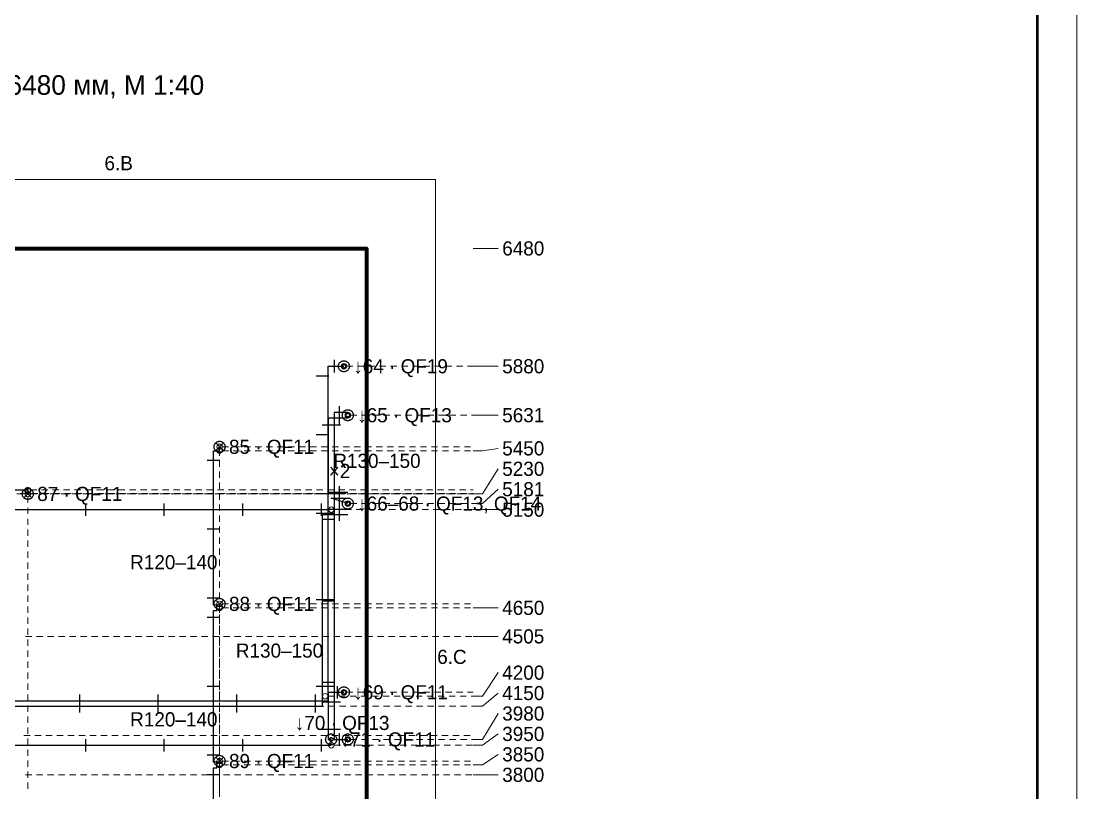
# Paper-space layout '07 Розгортки' of a CAD drawing. Header units: millimetres. Extents: x 0 to 841, y 0 to 594.
# Drawn here: x 706.6 to 841, y 261.3 to 359.6 of the extents above; entities that cross this region are included whole.
import ezdxf
from ezdxf.enums import TextEntityAlignment as Align

# ---------------------------------------------------------------- set-up
doc = ezdxf.new("R2010")
doc.units = ezdxf.units.MM
doc.linetypes.add('E_CABLE_DASH', pattern=[360, 240, -120])
for name, color, linetype in [('A-SHEET', 7, 'Continuous'), ('E-ELEV', 7, 'Continuous'), ('M-FIX', 7, 'Continuous'), ('W-CABLE-DEVICE', 1, 'E_CABLE_DASH'), ('W-CABLE-LIGHT', 1, 'E_CABLE_DASH'), ('W-CABLE-SOCKET', 1, 'E_CABLE_DASH')]:
    doc.layers.add(name, color=color, linetype=linetype)
doc.styles.add('PLEX_LIGHT', font='IBMPlexSans-Light.ttf')

psp = doc.layouts.new('07 Розгортки')

# ---------------------------------------------------------------- linework, layer by layer
at = {"layer": 'A-SHEET', "lineweight": 18}
psp.add_line((841, 0), (841, 594), dxfattribs=at)
at = {"layer": 'A-SHEET', "lineweight": 50}
psp.add_line((836, 5), (836, 589), dxfattribs=at)
at = {"layer": 'E-ELEV', "lineweight": 13, "true_color": 0x29251f}
for p, q in [((764.17, 330.64), (765.37, 330.64)), ((765.37, 330.64), (767.37, 330.64)), ((764.17, 315.64), (765.37, 315.64)), ((765.37, 315.64), (767.37, 315.64)), ((764.17, 309.41), (765.37, 309.41)), ((765.37, 309.41), (767.37, 309.41)), ((765.37, 304.89), (767.37, 305.19)), ((764.17, 304.89), (765.37, 304.89)), ((765.37, 299.39), (767.37, 302.59)), ((765.37, 298.16), (767.37, 299.99)), ((764.17, 299.39), (765.37, 299.39)), ((764.17, 298.16), (765.37, 298.16)), ((764.17, 297.39), (765.37, 297.39)), ((765.37, 297.39), (767.37, 297.39)), ((764.17, 284.89), (765.37, 284.89)), ((765.37, 284.89), (767.37, 284.89)), ((764.17, 281.26), (765.37, 281.26)), ((765.37, 281.26), (767.37, 281.26)), ((765.37, 273.64), (767.37, 276.64)), ((764.17, 273.64), (765.37, 273.64)), ((765.37, 272.39), (767.37, 274.04)), ((764.17, 272.39), (765.37, 272.39)), ((765.37, 268.14), (767.37, 271.44)), ((765.37, 267.39), (767.37, 268.84)), ((764.17, 268.14), (765.37, 268.14)), ((764.17, 267.39), (765.37, 267.39)), ((765.37, 264.89), (767.37, 266.24)), ((764.17, 264.89), (765.37, 264.89)), ((764.17, 263.64), (765.37, 263.64)), ((765.37, 263.64), (767.37, 263.64))]:
    psp.add_line(p, q, dxfattribs=at)
at = {"layer": 'E-ELEV', "lineweight": 13, "true_color": 0xd9d3c8}
for p, q in [((748.07, 315.64), (748.87, 315.64)), ((749.47, 315.64), (750.27, 315.64)), ((750.87, 315.64), (751.67, 315.64)), ((752.27, 315.64), (753.07, 315.64)), ((753.67, 315.64), (754.47, 315.64)), ((755.07, 315.64), (755.87, 315.64)), ((756.47, 315.64), (757.27, 315.64)), ((757.87, 315.64), (758.67, 315.64)), ((759.27, 315.64), (760.07, 315.64)), ((760.67, 315.64), (761.47, 315.64)), ((762.07, 315.64), (762.87, 315.64)), ((763.47, 315.64), (764.17, 315.64)), ((748.57, 309.41), (749.37, 309.41)), ((749.97, 309.41), (750.77, 309.41)), ((751.37, 309.41), (752.17, 309.41)), ((752.77, 309.41), (753.57, 309.41)), ((754.17, 309.41), (754.97, 309.41)), ((755.57, 309.41), (756.37, 309.41)), ((756.97, 309.41), (757.77, 309.41)), ((758.37, 309.41), (759.17, 309.41)), ((759.77, 309.41), (760.57, 309.41)), ((761.17, 309.41), (761.97, 309.41)), ((762.57, 309.41), (763.37, 309.41)), ((763.97, 309.41), (764.17, 309.41)), ((731.9, 305.04), (731.9, 304.24)), ((732.25, 305.39), (733.05, 305.39)), ((733.65, 305.39), (734.45, 305.39)), ((735.05, 305.39), (735.85, 305.39)), ((736.45, 305.39), (737.25, 305.39)), ((737.85, 305.39), (738.65, 305.39)), ((739.25, 305.39), (740.05, 305.39)), ((740.65, 305.39), (741.45, 305.39)), ((742.05, 305.39), (742.85, 305.39)), ((743.45, 305.39), (744.25, 305.39)), ((744.85, 305.39), (745.65, 305.39)), ((746.25, 305.39), (747.05, 305.39)), ((747.65, 305.39), (748.45, 305.39)), ((749.05, 305.39), (749.85, 305.39)), ((750.45, 305.39), (751.25, 305.39)), ((751.85, 305.39), (752.65, 305.39)), ((753.25, 305.39), (754.05, 305.39)), ((754.65, 305.39), (755.45, 305.39)), ((756.05, 305.39), (756.85, 305.39)), ((757.45, 305.39), (758.25, 305.39)), ((758.85, 305.39), (759.65, 305.39)), ((760.25, 305.39), (761.05, 305.39)), ((761.65, 305.39), (762.45, 305.39)), ((763.05, 305.39), (763.85, 305.39)), ((732.25, 304.89), (733.05, 304.89)), ((733.65, 304.89), (734.45, 304.89)), ((735.05, 304.89), (735.85, 304.89)), ((736.45, 304.89), (737.25, 304.89)), ((737.85, 304.89), (738.65, 304.89)), ((739.25, 304.89), (740.05, 304.89)), ((740.65, 304.89), (741.45, 304.89)), ((742.05, 304.89), (742.85, 304.89)), ((743.45, 304.89), (744.25, 304.89)), ((744.85, 304.89), (745.65, 304.89)), ((746.25, 304.89), (747.05, 304.89)), ((747.65, 304.89), (748.45, 304.89)), ((749.05, 304.89), (749.85, 304.89)), ((750.45, 304.89), (751.25, 304.89)), ((751.85, 304.89), (752.65, 304.89)), ((753.25, 304.89), (754.05, 304.89)), ((754.65, 304.89), (755.45, 304.89)), ((756.05, 304.89), (756.85, 304.89)), ((757.45, 304.89), (758.25, 304.89)), ((758.85, 304.89), (759.65, 304.89)), ((760.25, 304.89), (761.05, 304.89)), ((761.65, 304.89), (762.45, 304.89)), ((763.05, 304.89), (763.85, 304.89)), ((731.9, 303.64), (731.9, 302.84)), ((731.9, 302.24), (731.9, 301.44)), ((707.85, 299.89), (708.65, 299.89)), ((709.25, 299.89), (710.05, 299.89)), ((710.65, 299.89), (711.45, 299.89)), ((712.05, 299.89), (712.85, 299.89)), ((713.45, 299.89), (714.25, 299.89)), ((714.85, 299.89), (715.65, 299.89)), ((716.25, 299.89), (717.05, 299.89)), ((717.65, 299.89), (718.45, 299.89)), ((719.05, 299.89), (719.85, 299.89)), ((720.45, 299.89), (721.25, 299.89)), ((721.85, 299.89), (722.65, 299.89)), ((723.25, 299.89), (724.05, 299.89)), ((724.65, 299.89), (725.45, 299.89)), ((726.05, 299.89), (726.85, 299.89)), ((727.45, 299.89), (728.25, 299.89)), ((728.85, 299.89), (729.65, 299.89)), ((730.25, 299.89), (731.05, 299.89)), ((731.65, 299.89), (732.45, 299.89)), ((731.9, 300.84), (731.9, 300.04)), ((733.05, 299.89), (733.85, 299.89)), ((734.45, 299.89), (735.25, 299.89)), ((735.85, 299.89), (736.65, 299.89)), ((737.25, 299.89), (738.05, 299.89)), ((738.65, 299.89), (739.45, 299.89)), ((740.05, 299.89), (740.85, 299.89)), ((741.45, 299.89), (742.25, 299.89)), ((742.85, 299.89), (743.65, 299.89)), ((744.25, 299.89), (745.05, 299.89)), ((745.65, 299.89), (746.45, 299.89)), ((747.05, 299.89), (747.85, 299.89)), ((748.45, 299.89), (749.25, 299.89)), ((749.85, 299.89), (750.65, 299.89)), ((751.25, 299.89), (752.05, 299.89)), ((752.65, 299.89), (753.45, 299.89)), ((754.05, 299.89), (754.85, 299.89)), ((755.45, 299.89), (756.25, 299.89)), ((756.85, 299.89), (757.65, 299.89)), ((758.25, 299.89), (759.05, 299.89)), ((759.65, 299.89), (760.45, 299.89)), ((761.05, 299.89), (761.85, 299.89)), ((762.45, 299.89), (763.25, 299.89)), ((763.85, 299.89), (764.17, 299.89)), ((706.1, 299.39), (706.9, 299.39)), ((706.57, 299.44), (707.37, 299.44)), ((707.5, 299.39), (708.3, 299.39)), ((707.5, 299.04), (707.5, 298.24)), ((707.5, 299.04), (707.5, 298.24)), ((707.85, 299.39), (708.65, 299.39)), ((707.97, 299.44), (708.77, 299.44)), ((708.9, 299.39), (709.7, 299.39)), ((709.25, 299.39), (710.05, 299.39)), ((709.37, 299.44), (710.17, 299.44)), ((710.3, 299.39), (711.1, 299.39)), ((710.65, 299.39), (711.45, 299.39)), ((710.77, 299.44), (711.57, 299.44)), ((711.7, 299.39), (712.5, 299.39)), ((712.05, 299.39), (712.85, 299.39)), ((712.17, 299.44), (712.97, 299.44)), ((713.1, 299.39), (713.9, 299.39)), ((713.45, 299.39), (714.25, 299.39)), ((713.57, 299.44), (714.37, 299.44)), ((714.5, 299.39), (715.3, 299.39)), ((714.85, 299.39), (715.65, 299.39)), ((714.97, 299.44), (715.77, 299.44)), ((715.9, 299.39), (716.7, 299.39)), ((716.25, 299.39), (717.05, 299.39)), ((716.37, 299.44), (717.17, 299.44)), ((717.3, 299.39), (718.1, 299.39)), ((717.65, 299.39), (718.45, 299.39)), ((717.77, 299.44), (718.57, 299.44)), ((718.7, 299.39), (719.5, 299.39)), ((719.05, 299.39), (719.85, 299.39)), ((719.17, 299.44), (719.97, 299.44)), ((720.1, 299.39), (720.9, 299.39)), ((720.45, 299.39), (721.25, 299.39)), ((720.57, 299.44), (721.37, 299.44)), ((721.5, 299.39), (722.3, 299.39)), ((721.85, 299.39), (722.65, 299.39)), ((721.97, 299.44), (722.77, 299.44)), ((722.9, 299.39), (723.7, 299.39)), ((723.25, 299.39), (724.05, 299.39)), ((723.37, 299.44), (724.17, 299.44)), ((724.3, 299.39), (725.1, 299.39)), ((724.65, 299.39), (725.45, 299.39)), ((724.77, 299.44), (725.57, 299.44)), ((725.7, 299.39), (726.5, 299.39)), ((726.05, 299.39), (726.85, 299.39)), ((726.17, 299.44), (726.97, 299.44)), ((727.1, 299.39), (727.9, 299.39)), ((727.45, 299.39), (728.25, 299.39)), ((727.57, 299.44), (728.37, 299.44)), ((728.5, 299.39), (729.3, 299.39)), ((728.85, 299.39), (729.65, 299.39)), ((728.97, 299.44), (729.77, 299.44)), ((729.9, 299.39), (730.7, 299.39)), ((730.25, 299.39), (731.05, 299.39)), ((730.37, 299.44), (731.17, 299.44)), ((731.3, 299.39), (732.1, 299.39)), ((731.65, 299.39), (732.45, 299.39)), ((731.77, 299.44), (732.57, 299.44)), ((731.9, 299.44), (731.9, 298.64)), ((732.7, 299.39), (733.5, 299.39)), ((733.05, 299.39), (733.85, 299.39)), ((733.17, 299.44), (733.97, 299.44)), ((734.1, 299.39), (734.9, 299.39)), ((734.45, 299.39), (735.25, 299.39)), ((734.57, 299.44), (735.37, 299.44)), ((735.5, 299.39), (736.3, 299.39)), ((735.85, 299.39), (736.65, 299.39)), ((735.97, 299.44), (736.77, 299.44)), ((736.9, 299.39), (737.7, 299.39)), ((737.25, 299.39), (738.05, 299.39)), ((737.37, 299.44), (738.17, 299.44)), ((738.3, 299.39), (739.1, 299.39)), ((738.65, 299.39), (739.45, 299.39)), ((738.77, 299.44), (739.57, 299.44)), ((739.7, 299.39), (740.5, 299.39)), ((740.05, 299.39), (740.85, 299.39)), ((740.17, 299.44), (740.97, 299.44)), ((741.1, 299.39), (741.9, 299.39)), ((741.45, 299.39), (742.25, 299.39)), ((741.57, 299.44), (742.37, 299.44)), ((742.5, 299.39), (743.3, 299.39)), ((742.85, 299.39), (743.65, 299.39)), ((742.97, 299.44), (743.77, 299.44)), ((743.9, 299.39), (744.7, 299.39)), ((744.25, 299.39), (745.05, 299.39)), ((744.37, 299.44), (745.17, 299.44)), ((745.3, 299.39), (746.1, 299.39)), ((745.65, 299.39), (746.45, 299.39)), ((745.77, 299.44), (746.57, 299.44)), ((746.7, 299.39), (747.5, 299.39)), ((747.05, 299.39), (747.85, 299.39)), ((747.17, 299.44), (747.97, 299.44)), ((748.1, 299.39), (748.9, 299.39)), ((748.45, 299.39), (749.25, 299.39)), ((748.57, 299.44), (749.37, 299.44)), ((749.5, 299.39), (750.3, 299.39)), ((749.85, 299.39), (750.65, 299.39)), ((749.97, 299.44), (750.77, 299.44)), ((750.9, 299.39), (751.7, 299.39)), ((751.25, 299.39), (752.05, 299.39)), ((751.37, 299.44), (752.17, 299.44)), ((752.3, 299.39), (753.1, 299.39)), ((752.65, 299.39), (753.45, 299.39)), ((752.77, 299.44), (753.57, 299.44)), ((753.7, 299.39), (754.5, 299.39)), ((754.05, 299.39), (754.85, 299.39)), ((754.17, 299.44), (754.97, 299.44)), ((755.1, 299.39), (755.9, 299.39)), ((755.45, 299.39), (756.25, 299.39)), ((755.57, 299.44), (756.37, 299.44)), ((756.5, 299.39), (757.3, 299.39)), ((756.85, 299.39), (757.65, 299.39)), ((756.97, 299.44), (757.77, 299.44)), ((757.9, 299.39), (758.7, 299.39)), ((758.25, 299.39), (759.05, 299.39)), ((758.37, 299.44), (759.17, 299.44)), ((759.3, 299.39), (760.1, 299.39)), ((759.65, 299.39), (760.45, 299.39)), ((759.77, 299.44), (760.57, 299.44)), ((760.7, 299.39), (761.5, 299.39)), ((761.05, 299.39), (761.85, 299.39)), ((761.17, 299.44), (761.97, 299.44)), ((762.1, 299.39), (762.9, 299.39)), ((762.45, 299.39), (763.25, 299.39)), ((762.57, 299.44), (763.37, 299.44)), ((763.5, 299.39), (764.17, 299.39)), ((763.85, 299.39), (764.17, 299.39)), ((763.97, 299.44), (764.17, 299.44)), ((707.5, 297.64), (707.5, 296.84)), ((707.5, 297.64), (707.5, 296.84)), ((731.9, 298.04), (731.9, 297.24)), ((746.47, 297.39), (747.27, 297.39)), ((747.87, 297.39), (748.67, 297.39)), ((748.57, 298.16), (749.37, 298.16)), ((749.27, 297.39), (750.07, 297.39)), ((749.97, 298.16), (750.77, 298.16)), ((750.67, 297.39), (751.47, 297.39)), ((751.37, 298.16), (752.17, 298.16)), ((752.07, 297.39), (752.87, 297.39)), ((752.77, 298.16), (753.57, 298.16)), ((753.47, 297.39), (754.27, 297.39)), ((754.17, 298.16), (754.97, 298.16)), ((754.87, 297.39), (755.67, 297.39)), ((755.57, 298.16), (756.37, 298.16)), ((756.27, 297.39), (757.07, 297.39)), ((756.97, 298.16), (757.77, 298.16)), ((757.67, 297.39), (758.47, 297.39)), ((758.37, 298.16), (759.17, 298.16)), ((759.07, 297.39), (759.87, 297.39)), ((759.77, 298.16), (760.57, 298.16)), ((760.47, 297.39), (761.27, 297.39)), ((761.17, 298.16), (761.97, 298.16)), ((761.87, 297.39), (762.67, 297.39)), ((762.57, 298.16), (763.37, 298.16)), ((763.27, 297.39), (764.07, 297.39)), ((763.97, 298.16), (764.17, 298.16)), ((707.5, 296.24), (707.5, 295.44)), ((707.5, 296.24), (707.5, 295.44)), ((731.9, 296.64), (731.9, 295.84)), ((707.5, 294.84), (707.5, 294.04)), ((707.5, 294.84), (707.5, 294.04)), ((731.9, 295.24), (731.9, 294.44)), ((707.5, 293.44), (707.5, 292.64)), ((707.5, 293.44), (707.5, 292.64)), ((731.9, 293.84), (731.9, 293.04)), ((707.5, 292.04), (707.5, 291.24)), ((707.5, 292.04), (707.5, 291.24)), ((731.9, 292.44), (731.9, 291.64)), ((707.5, 290.64), (707.5, 289.84)), ((707.5, 290.64), (707.5, 289.84)), ((731.9, 291.04), (731.9, 290.24)), ((707.5, 289.24), (707.5, 288.44)), ((707.5, 289.24), (707.5, 288.44)), ((731.9, 289.64), (731.9, 288.84)), ((707.5, 287.84), (707.5, 287.04)), ((707.5, 287.84), (707.5, 287.04)), ((731.9, 288.24), (731.9, 287.44)), ((707.5, 286.44), (707.5, 285.64)), ((707.5, 286.44), (707.5, 285.64)), ((731.9, 286.84), (731.9, 286.04)), ((707.5, 285.04), (707.5, 284.24)), ((707.5, 285.04), (707.5, 284.24)), ((731.9, 285.44), (731.9, 284.64)), ((731.9, 285.04), (731.9, 284.24)), ((732.25, 285.39), (733.05, 285.39)), ((732.25, 284.89), (733.05, 284.89)), ((733.65, 285.39), (734.45, 285.39)), ((733.65, 284.89), (734.45, 284.89)), ((735.05, 285.39), (735.85, 285.39)), ((735.05, 284.89), (735.85, 284.89)), ((736.45, 285.39), (737.25, 285.39)), ((736.45, 284.89), (737.25, 284.89)), ((737.85, 285.39), (738.65, 285.39)), ((737.85, 284.89), (738.65, 284.89)), ((739.25, 285.39), (740.05, 285.39)), ((739.25, 284.89), (740.05, 284.89)), ((740.65, 285.39), (741.45, 285.39)), ((740.65, 284.89), (741.45, 284.89)), ((742.05, 285.39), (742.85, 285.39)), ((742.05, 284.89), (742.85, 284.89)), ((743.45, 285.39), (744.25, 285.39)), ((743.45, 284.89), (744.25, 284.89)), ((744.85, 285.39), (745.65, 285.39)), ((744.85, 284.89), (745.65, 284.89)), ((746.25, 285.39), (747.05, 285.39)), ((746.25, 284.89), (747.05, 284.89)), ((747.65, 285.39), (748.45, 285.39)), ((747.65, 284.89), (748.45, 284.89)), ((749.05, 285.39), (749.85, 285.39)), ((749.05, 284.89), (749.85, 284.89)), ((750.45, 285.39), (751.25, 285.39)), ((750.45, 284.89), (751.25, 284.89)), ((751.85, 285.39), (752.65, 285.39)), ((751.85, 284.89), (752.65, 284.89)), ((753.25, 285.39), (754.05, 285.39)), ((753.25, 284.89), (754.05, 284.89)), ((754.65, 285.39), (755.45, 285.39)), ((754.65, 284.89), (755.45, 284.89)), ((756.05, 285.39), (756.85, 285.39)), ((756.05, 284.89), (756.85, 284.89)), ((757.45, 285.39), (758.25, 285.39)), ((757.45, 284.89), (758.25, 284.89)), ((758.85, 285.39), (759.65, 285.39)), ((758.85, 284.89), (759.65, 284.89)), ((760.25, 285.39), (761.05, 285.39)), ((760.25, 284.89), (761.05, 284.89)), ((761.65, 285.39), (762.45, 285.39)), ((761.65, 284.89), (762.45, 284.89)), ((763.05, 285.39), (763.85, 285.39)), ((763.05, 284.89), (763.85, 284.89)), ((707.5, 283.64), (707.5, 282.84)), ((707.5, 283.64), (707.5, 282.84)), ((731.9, 284.04), (731.9, 283.24)), ((731.9, 283.64), (731.9, 282.84)), ((707.5, 282.24), (707.5, 281.44)), ((707.5, 282.24), (707.5, 281.44)), ((731.9, 282.64), (731.9, 281.84)), ((731.9, 282.24), (731.9, 281.44)), ((707.2, 281.26), (708, 281.26)), ((707.5, 280.84), (707.5, 280.04)), ((707.5, 280.84), (707.5, 280.04)), ((708.6, 281.26), (709.4, 281.26)), ((710, 281.26), (710.8, 281.26)), ((711.4, 281.26), (712.2, 281.26)), ((712.8, 281.26), (713.6, 281.26)), ((714.2, 281.26), (715, 281.26)), ((715.6, 281.26), (716.4, 281.26)), ((717, 281.26), (717.8, 281.26)), ((718.4, 281.26), (719.2, 281.26)), ((719.8, 281.26), (720.6, 281.26)), ((721.2, 281.26), (722, 281.26)), ((722.6, 281.26), (723.4, 281.26)), ((724, 281.26), (724.8, 281.26)), ((725.4, 281.26), (726.2, 281.26)), ((726.8, 281.26), (727.6, 281.26)), ((728.2, 281.26), (729, 281.26)), ((729.6, 281.26), (730.4, 281.26)), ((731, 281.26), (731.8, 281.26)), ((731.9, 281.24), (731.9, 280.44)), ((731.9, 280.84), (731.9, 280.04)), ((732.4, 281.26), (733.2, 281.26)), ((733.8, 281.26), (734.6, 281.26)), ((735.2, 281.26), (736, 281.26)), ((736.6, 281.26), (737.4, 281.26)), ((738, 281.26), (738.8, 281.26)), ((739.4, 281.26), (740.2, 281.26)), ((740.8, 281.26), (741.6, 281.26)), ((742.2, 281.26), (743, 281.26)), ((743.6, 281.26), (744.4, 281.26)), ((745, 281.26), (745.8, 281.26)), ((746.4, 281.26), (747.2, 281.26)), ((747.8, 281.26), (748.6, 281.26)), ((749.2, 281.26), (750, 281.26)), ((750.6, 281.26), (751.4, 281.26)), ((752, 281.26), (752.8, 281.26)), ((753.4, 281.26), (754.2, 281.26)), ((754.8, 281.26), (755.6, 281.26)), ((756.2, 281.26), (757, 281.26)), ((757.6, 281.26), (758.4, 281.26)), ((759, 281.26), (759.8, 281.26)), ((760.4, 281.26), (761.2, 281.26)), ((761.8, 281.26), (762.6, 281.26)), ((763.2, 281.26), (764, 281.26)), ((731.9, 279.84), (731.9, 279.04)), ((707.5, 279.44), (707.5, 278.64)), ((707.5, 279.44), (707.5, 278.64)), ((731.9, 279.44), (731.9, 278.64)), ((731.9, 278.44), (731.9, 277.64)), ((707.5, 278.04), (707.5, 277.24)), ((707.5, 278.04), (707.5, 277.24)), ((731.9, 278.04), (731.9, 277.24)), ((731.9, 277.04), (731.9, 276.24)), ((707.5, 276.64), (707.5, 275.84)), ((707.5, 276.64), (707.5, 275.84)), ((731.9, 276.64), (731.9, 275.84)), ((731.9, 275.64), (731.9, 274.84)), ((707.5, 275.24), (707.5, 274.44)), ((707.5, 275.24), (707.5, 274.44)), ((731.9, 275.24), (731.9, 274.44)), ((731.9, 274.24), (731.9, 273.44)), ((748.07, 274.14), (748.87, 274.14)), ((749.47, 274.14), (750.27, 274.14)), ((750.87, 274.14), (751.67, 274.14)), ((752.27, 274.14), (753.07, 274.14)), ((753.67, 274.14), (754.47, 274.14)), ((755.07, 274.14), (755.87, 274.14)), ((756.47, 274.14), (757.27, 274.14)), ((757.87, 274.14), (758.67, 274.14)), ((759.27, 274.14), (760.07, 274.14)), ((760.67, 274.14), (761.47, 274.14)), ((762.07, 274.14), (762.87, 274.14)), ((763.47, 274.14), (764.17, 274.14)), ((707.5, 273.84), (707.5, 273.04)), ((707.5, 273.84), (707.5, 273.04)), ((731.9, 273.84), (731.9, 273.04)), ((731.9, 272.84), (731.9, 272.04)), ((745.7, 273.64), (746.5, 273.64)), ((747.1, 273.64), (747.9, 273.64)), ((748.5, 273.64), (749.3, 273.64)), ((749.9, 273.64), (750.7, 273.64)), ((751.3, 273.64), (752.1, 273.64)), ((752.7, 273.64), (753.5, 273.64)), ((754.1, 273.64), (754.9, 273.64)), ((755.5, 273.64), (756.3, 273.64)), ((756.9, 273.64), (757.7, 273.64)), ((758.3, 273.64), (759.1, 273.64)), ((759.7, 273.64), (760.5, 273.64)), ((761.1, 273.64), (761.9, 273.64)), ((762.5, 273.64), (763.3, 273.64)), ((763.9, 273.64), (764.17, 273.64)), ((706.57, 272.39), (707.37, 272.39)), ((707.5, 272.44), (707.5, 271.64)), ((707.5, 272.44), (707.5, 271.64)), ((707.97, 272.39), (708.77, 272.39)), ((709.37, 272.39), (710.17, 272.39)), ((710.77, 272.39), (711.57, 272.39)), ((712.17, 272.39), (712.97, 272.39)), ((713.57, 272.39), (714.37, 272.39)), ((714.97, 272.39), (715.77, 272.39)), ((716.37, 272.39), (717.17, 272.39)), ((717.77, 272.39), (718.57, 272.39)), ((719.17, 272.39), (719.97, 272.39)), ((720.57, 272.39), (721.37, 272.39)), ((721.97, 272.39), (722.77, 272.39)), ((723.37, 272.39), (724.17, 272.39)), ((724.77, 272.39), (725.57, 272.39)), ((726.17, 272.39), (726.97, 272.39)), ((727.57, 272.39), (728.37, 272.39)), ((728.97, 272.39), (729.77, 272.39)), ((730.37, 272.39), (731.17, 272.39)), ((731.77, 272.39), (732.57, 272.39)), ((731.9, 272.44), (731.9, 271.64)), ((731.9, 271.44), (731.9, 270.64)), ((733.17, 272.39), (733.97, 272.39)), ((734.57, 272.39), (735.37, 272.39)), ((735.97, 272.39), (736.77, 272.39)), ((737.37, 272.39), (738.17, 272.39)), ((738.77, 272.39), (739.57, 272.39)), ((740.17, 272.39), (740.97, 272.39)), ((741.57, 272.39), (742.37, 272.39)), ((742.97, 272.39), (743.77, 272.39)), ((744.37, 272.39), (745.17, 272.39)), ((745.77, 272.39), (746.57, 272.39)), ((747.17, 272.39), (747.97, 272.39)), ((748.57, 272.39), (749.37, 272.39)), ((749.97, 272.39), (750.77, 272.39)), ((751.37, 272.39), (752.17, 272.39)), ((752.77, 272.39), (753.57, 272.39)), ((754.17, 272.39), (754.97, 272.39)), ((755.57, 272.39), (756.37, 272.39)), ((756.97, 272.39), (757.77, 272.39)), ((758.37, 272.39), (759.17, 272.39)), ((759.77, 272.39), (760.57, 272.39)), ((761.17, 272.39), (761.97, 272.39)), ((762.57, 272.39), (763.37, 272.39)), ((763.97, 272.39), (764.17, 272.39)), ((707.5, 271.04), (707.5, 270.24)), ((707.5, 271.04), (707.5, 270.24)), ((731.9, 271.04), (731.9, 270.24)), ((707.5, 269.64), (707.5, 268.84)), ((707.5, 269.64), (707.5, 268.84)), ((731.9, 270.04), (731.9, 269.24)), ((731.9, 269.64), (731.9, 268.84)), ((707, 268.64), (707.8, 268.64)), ((707.5, 268.24), (707.5, 267.44)), ((707.5, 268.24), (707.5, 267.44)), ((708.4, 268.64), (709.2, 268.64)), ((709.8, 268.64), (710.6, 268.64)), ((711.2, 268.64), (712, 268.64)), ((712.6, 268.64), (713.4, 268.64)), ((714, 268.64), (714.8, 268.64)), ((715.4, 268.64), (716.2, 268.64)), ((716.8, 268.64), (717.6, 268.64)), ((718.2, 268.64), (719, 268.64)), ((719.6, 268.64), (720.4, 268.64)), ((721, 268.64), (721.8, 268.64)), ((722.4, 268.64), (723.2, 268.64)), ((723.8, 268.64), (724.6, 268.64)), ((725.2, 268.64), (726, 268.64)), ((726.6, 268.64), (727.4, 268.64)), ((728, 268.64), (728.8, 268.64)), ((729.4, 268.64), (730.2, 268.64)), ((730.8, 268.64), (731.6, 268.64)), ((731.9, 268.64), (731.9, 267.84)), ((731.9, 268.24), (731.9, 267.44)), ((732.2, 268.64), (733, 268.64)), ((733.6, 268.64), (734.4, 268.64)), ((735, 268.64), (735.8, 268.64)), ((736.4, 268.64), (737.2, 268.64)), ((737.8, 268.64), (738.6, 268.64)), ((739.2, 268.64), (740, 268.64)), ((740.6, 268.64), (741.4, 268.64)), ((742, 268.64), (742.8, 268.64)), ((743.4, 268.64), (744.2, 268.64)), ((744.8, 268.64), (745.6, 268.64)), ((746.2, 268.64), (747, 268.64)), ((746.47, 267.39), (747.27, 267.39)), ((747.6, 268.64), (748.4, 268.64)), ((747.87, 267.39), (748.67, 267.39)), ((748.57, 268.14), (749.37, 268.14)), ((749, 268.64), (749.8, 268.64)), ((749.27, 267.39), (750.07, 267.39)), ((749.97, 268.14), (750.77, 268.14)), ((750.4, 268.64), (751.2, 268.64)), ((750.67, 267.39), (751.47, 267.39)), ((751.37, 268.14), (752.17, 268.14)), ((751.8, 268.64), (752.6, 268.64)), ((752.07, 267.39), (752.87, 267.39)), ((752.77, 268.14), (753.57, 268.14)), ((753.2, 268.64), (754, 268.64)), ((753.47, 267.39), (754.27, 267.39)), ((754.17, 268.14), (754.97, 268.14)), ((754.6, 268.64), (755.4, 268.64)), ((754.87, 267.39), (755.67, 267.39)), ((755.57, 268.14), (756.37, 268.14)), ((756, 268.64), (756.8, 268.64)), ((756.27, 267.39), (757.07, 267.39)), ((756.97, 268.14), (757.77, 268.14)), ((757.4, 268.64), (758.2, 268.64)), ((757.67, 267.39), (758.47, 267.39)), ((758.37, 268.14), (759.17, 268.14)), ((758.8, 268.64), (759.6, 268.64)), ((759.07, 267.39), (759.87, 267.39)), ((759.77, 268.14), (760.57, 268.14)), ((760.2, 268.64), (761, 268.64)), ((760.47, 267.39), (761.27, 267.39)), ((761.17, 268.14), (761.97, 268.14)), ((761.6, 268.64), (762.4, 268.64)), ((761.87, 267.39), (762.67, 267.39)), ((762.57, 268.14), (763.37, 268.14)), ((763, 268.64), (763.8, 268.64)), ((763.27, 267.39), (764.07, 267.39)), ((763.97, 268.14), (764.17, 268.14)), ((707.5, 266.84), (707.5, 266.04)), ((707.5, 266.84), (707.5, 266.04)), ((731.9, 267.24), (731.9, 266.44)), ((731.9, 266.84), (731.9, 266.04)), ((707.5, 265.44), (707.5, 264.64)), ((707.5, 265.44), (707.5, 264.64)), ((731.9, 265.84), (731.9, 265.04)), ((731.9, 265.44), (731.9, 264.64)), ((731.9, 265.04), (731.9, 264.24)), ((732.25, 265.39), (733.05, 265.39)), ((732.25, 264.89), (733.05, 264.89)), ((733.65, 265.39), (734.45, 265.39)), ((733.65, 264.89), (734.45, 264.89)), ((735.05, 265.39), (735.85, 265.39)), ((735.05, 264.89), (735.85, 264.89)), ((736.45, 265.39), (737.25, 265.39)), ((736.45, 264.89), (737.25, 264.89)), ((737.85, 265.39), (738.65, 265.39)), ((737.85, 264.89), (738.65, 264.89)), ((739.25, 265.39), (740.05, 265.39)), ((739.25, 264.89), (740.05, 264.89)), ((740.65, 265.39), (741.45, 265.39)), ((740.65, 264.89), (741.45, 264.89)), ((742.05, 265.39), (742.85, 265.39)), ((742.05, 264.89), (742.85, 264.89)), ((743.45, 265.39), (744.25, 265.39)), ((743.45, 264.89), (744.25, 264.89)), ((744.85, 265.39), (745.65, 265.39)), ((744.85, 264.89), (745.65, 264.89)), ((746.25, 265.39), (747.05, 265.39)), ((746.25, 264.89), (747.05, 264.89)), ((747.65, 265.39), (748.45, 265.39)), ((747.65, 264.89), (748.45, 264.89)), ((749.05, 265.39), (749.85, 265.39)), ((749.05, 264.89), (749.85, 264.89)), ((750.45, 265.39), (751.25, 265.39)), ((750.45, 264.89), (751.25, 264.89)), ((751.85, 265.39), (752.65, 265.39)), ((751.85, 264.89), (752.65, 264.89)), ((753.25, 265.39), (754.05, 265.39)), ((753.25, 264.89), (754.05, 264.89)), ((754.65, 265.39), (755.45, 265.39)), ((754.65, 264.89), (755.45, 264.89)), ((756.05, 265.39), (756.85, 265.39)), ((756.05, 264.89), (756.85, 264.89)), ((757.45, 265.39), (758.25, 265.39)), ((757.45, 264.89), (758.25, 264.89)), ((758.85, 265.39), (759.65, 265.39)), ((758.85, 264.89), (759.65, 264.89)), ((760.25, 265.39), (761.05, 265.39)), ((760.25, 264.89), (761.05, 264.89)), ((761.65, 265.39), (762.45, 265.39)), ((761.65, 264.89), (762.45, 264.89)), ((763.05, 265.39), (763.85, 265.39)), ((763.05, 264.89), (763.85, 264.89)), ((707.2, 263.64), (708, 263.64)), ((707.5, 264.04), (707.5, 263.24)), ((707.5, 264.04), (707.5, 263.24)), ((708.6, 263.64), (709.4, 263.64)), ((710, 263.64), (710.8, 263.64)), ((711.4, 263.64), (712.2, 263.64)), ((712.8, 263.64), (713.6, 263.64)), ((714.2, 263.64), (715, 263.64)), ((715.6, 263.64), (716.4, 263.64)), ((717, 263.64), (717.8, 263.64)), ((718.4, 263.64), (719.2, 263.64)), ((719.8, 263.64), (720.6, 263.64)), ((721.2, 263.64), (722, 263.64)), ((722.6, 263.64), (723.4, 263.64)), ((724, 263.64), (724.8, 263.64)), ((725.4, 263.64), (726.2, 263.64)), ((726.8, 263.64), (727.6, 263.64)), ((728.2, 263.64), (729, 263.64)), ((729.6, 263.64), (730.4, 263.64)), ((731, 263.64), (731.8, 263.64)), ((731.9, 264.44), (731.9, 263.64)), ((731.9, 264.04), (731.9, 263.24)), ((731.9, 263.64), (731.9, 262.84)), ((732.4, 263.64), (733.2, 263.64)), ((733.8, 263.64), (734.6, 263.64)), ((735.2, 263.64), (736, 263.64)), ((736.6, 263.64), (737.4, 263.64)), ((738, 263.64), (738.8, 263.64)), ((739.4, 263.64), (740.2, 263.64)), ((740.8, 263.64), (741.6, 263.64)), ((742.2, 263.64), (743, 263.64)), ((743.6, 263.64), (744.4, 263.64)), ((745, 263.64), (745.8, 263.64)), ((746.4, 263.64), (747.2, 263.64)), ((747.8, 263.64), (748.6, 263.64)), ((749.2, 263.64), (750, 263.64)), ((750.6, 263.64), (751.4, 263.64)), ((752, 263.64), (752.8, 263.64)), ((753.4, 263.64), (754.2, 263.64)), ((754.8, 263.64), (755.6, 263.64)), ((756.2, 263.64), (757, 263.64)), ((757.6, 263.64), (758.4, 263.64)), ((759, 263.64), (759.8, 263.64)), ((760.4, 263.64), (761.2, 263.64)), ((761.8, 263.64), (762.6, 263.64)), ((763.2, 263.64), (764, 263.64)), ((707.5, 262.64), (707.5, 261.84)), ((707.5, 262.64), (707.5, 261.84)), ((731.9, 263.04), (731.9, 262.24)), ((731.9, 262.64), (731.9, 261.84)), ((731.9, 262.24), (731.9, 261.44)), ((731.9, 261.64), (731.9, 260.84))]:
    psp.add_line(p, q, dxfattribs=at)
psp.add_lwpolyline([(638.37, 159.89), (638.37, 281.76), (683.5, 281.76), (683.5, 339.39), (759.37, 339.39), (759.37, 222.66), (690.37, 222.66), (690.37, 159.89), (638.37, 159.89)], close=True, dxfattribs=at)
at = {"layer": 'E-ELEV', "lineweight": 70, "true_color": 0x29251f}
psp.add_lwpolyline([(642.37, 168.64), (642.37, 277.51), (687.5, 277.51), (687.5, 330.64), (750.62, 330.64), (750.62, 226.66), (686.37, 226.66), (686.37, 168.64)], close=True, dxfattribs=at)
at = {"layer": 'E-ELEV', "lineweight": 13, "true_color": 0x9a9288}
for centre in [(747.72, 315.64), (748.22, 309.41), (731.9, 305.39), (731.9, 305.39), (731.9, 304.89), (707.5, 299.89), (707.5, 299.39), (707.5, 299.39), (707.5, 299.39), (748.22, 298.16), (746.12, 297.39), (731.9, 285.39), (731.9, 285.39), (731.9, 284.89), (747.72, 274.14), (745.35, 273.64), (746.12, 267.39), (748.22, 268.14), (731.9, 265.39), (731.9, 265.39), (731.9, 264.89)]:
    psp.add_circle(centre, 0.35, dxfattribs=at)
at = {"layer": 'M-FIX', "lineweight": 25, "true_color": 0x29251f}
for p, q in [((746.53, 314.84), (746.53, 316.44)), ((745.8, 314.39), (744.2, 314.39)), ((747.17, 308.26), (747.17, 310.56)), ((747.27, 308.16), (744.97, 308.16)), ((745.8, 306.9), (744.2, 306.9)), ((731.92, 303.64), (730.32, 303.64)), ((747.17, 295.96), (747.17, 300.36)), ((745.8, 299.41), (744.2, 299.41)), ((747.27, 299.41), (744.97, 299.41)), ((714.87, 296.59), (714.87, 298.19)), ((724.87, 296.59), (724.87, 298.19)), ((734.87, 296.59), (734.87, 298.19)), ((744.87, 296.59), (744.87, 298.19)), ((746.5, 296.91), (744.2, 296.91)), ((746.57, 296.14), (744.97, 296.14)), ((731.92, 294.89), (730.32, 294.89)), ((731.92, 286.14), (730.32, 286.14)), ((746.5, 285.9), (744.2, 285.9)), ((746.57, 285.76), (744.97, 285.76)), ((731.92, 283.64), (730.32, 283.64)), ((731.92, 274.89), (730.32, 274.89)), ((746.5, 274.89), (744.2, 274.89)), ((746.57, 275.39), (744.97, 275.39)), ((746.92, 273.34), (746.92, 274.94)), ((714.1, 271.56), (714.1, 273.86)), ((724.1, 271.56), (724.1, 273.86)), ((734.1, 271.56), (734.1, 273.86)), ((744.1, 271.56), (744.1, 273.86)), ((747.27, 272.89), (744.97, 272.89)), ((747.27, 269.39), (744.97, 269.39)), ((747.17, 267.34), (747.17, 268.94)), ((714.87, 266.59), (714.87, 268.19)), ((724.87, 266.59), (724.87, 268.19)), ((734.87, 266.59), (734.87, 268.19)), ((744.87, 266.59), (744.87, 268.19)), ((731.92, 266.14), (730.32, 266.14)), ((731.92, 263.64), (730.32, 263.64))]:
    psp.add_line(p, q, dxfattribs=at)
at = {"layer": 'W-CABLE-DEVICE', "lineweight": 25, "true_color": 0x7f7fc9}
psp.add_lwpolyline([(645.37, 179.6), (659.56, 179.6), (659.56, 273.06), (745.7, 273.06), (745.7, 315.64), (747.72, 315.64)], dxfattribs=at)
at = {"layer": 'W-CABLE-DEVICE', "lineweight": 25, "true_color": 0xe67f8a}
psp.add_lwpolyline([(645.37, 177.48), (659, 177.48), (659, 272.36), (745, 272.36), (745, 296.76), (748.22, 296.76)], dxfattribs=at)
at = {"layer": 'W-CABLE-DEVICE', "lineweight": 25, "true_color": 0x7f7fc9}
for radius in [0.7, 0.233]:
    psp.add_circle((747.72, 315.64), radius, dxfattribs=at)
at = {"layer": 'W-CABLE-LIGHT', "lineweight": 13, "true_color": 0x9c755f}
for p, q in [((731.41, 304.9), (732.39, 305.88)), ((731.41, 305.88), (732.39, 304.9)), ((707.01, 298.9), (707.99, 299.88)), ((707.01, 299.88), (707.99, 298.9)), ((731.41, 284.9), (732.39, 285.88)), ((731.41, 285.88), (732.39, 284.9)), ((731.41, 264.9), (732.39, 265.88)), ((731.41, 265.88), (732.39, 264.9))]:
    psp.add_line(p, q, dxfattribs=at)
at = {"layer": 'W-CABLE-LIGHT', "lineweight": 25, "true_color": 0x9c755f}
for points in [[(732.25, 285.39), (732.25, 285.24), (731.12, 285.24), (731.12, 304.89), (731.9, 304.89), (731.9, 305.39)], [(692.02, 300.84), (692.92, 300.84), (692.92, 267.39), (746.12, 267.39), (746.12, 268.14), (746.1, 268.14)], [(699.1, 299.39), (699.1, 299.89), (707.5, 299.89), (707.5, 299.39)], [(732.25, 265.39), (732.25, 265.24), (731.12, 265.24), (731.12, 284.54), (731.55, 284.54), (731.55, 285.39)], [(746.1, 268.14), (745.77, 268.14), (745.77, 274.14), (747.72, 274.14)], [(732.25, 245.39), (732.25, 245.24), (731.12, 245.24), (731.12, 264.54), (731.55, 264.54), (731.55, 265.39)]]:
    psp.add_lwpolyline(points, dxfattribs=at)
for centre, radius in [((731.9, 305.39), 0.7), ((707.5, 299.39), 0.7), ((731.9, 285.39), 0.7), ((747.72, 274.14), 0.7), ((747.72, 274.14), 0.233), ((746.1, 268.14), 0.7), ((746.1, 268.14), 0.233), ((731.9, 265.39), 0.7)]:
    psp.add_circle(centre, radius, dxfattribs=at)
at = {"layer": 'W-CABLE-SOCKET', "lineweight": 25, "true_color": 0x3f6fb5}
for points in [[(748.22, 299.56), (745.77, 299.56), (745.77, 309.06), (748.22, 309.06)], [(748.22, 309.76), (746.47, 309.76), (746.47, 268.14), (748.22, 268.14)], [(689.9, 298.74), (694.32, 298.74), (694.32, 297.39), (745.77, 297.39), (745.77, 297.46), (748.22, 297.46)], [(748.22, 298.16), (746.12, 298.86), (748.22, 298.86)]]:
    psp.add_lwpolyline(points, dxfattribs=at)
for centre, radius in [((748.22, 309.41), 0.7), ((748.22, 309.41), 0.233), ((748.22, 298.16), 0.7), ((748.22, 298.16), 0.233), ((748.22, 268.14), 0.7), ((748.22, 268.14), 0.233)]:
    psp.add_circle(centre, radius, dxfattribs=at)

# ---------------------------------------------------------------- texts
at = {"layer": 'E-ELEV', "true_color": 0x29251f, "style": 'PLEX_LIGHT'}
for s, height, p in [('Кухня-вітальня + передпокій — стеля, 4330 × 6480 мм, М 1:40', 2.5, (633.57, 351.44)), ('6480', 1.8, (767.87, 330.64)), ('5880', 1.8, (767.87, 315.64)), ('5631', 1.8, (767.87, 309.41)), ('5450', 1.8, (767.87, 305.19)), ('5230', 1.8, (767.87, 302.59)), ('5181', 1.8, (767.87, 299.99)), ('5150', 1.8, (767.87, 297.39)), ('4650', 1.8, (767.87, 284.89)), ('4505', 1.8, (767.87, 281.26)), ('4200', 1.8, (767.87, 276.64)), ('4150', 1.8, (767.87, 274.04)), ('3980', 1.8, (767.87, 271.44)), ('3950', 1.8, (767.87, 268.84)), ('3850', 1.8, (767.87, 266.24)), ('3800', 1.8, (767.87, 263.64))]:
    psp.add_text(s, height=height, dxfattribs=at).set_placement(p, align=Align.MIDDLE_LEFT)
at = {"layer": 'E-ELEV', "true_color": 0x9a9288, "style": 'PLEX_LIGHT'}
for s, p in [('6.B', (719.06, 341.49)), ('6.C', (761.47, 278.65))]:
    psp.add_text(s, height=1.8, dxfattribs=at).set_placement(p, align=Align.MIDDLE_CENTER)
at = {"layer": 'M-FIX', "true_color": 0x29251f, "style": 'PLEX_LIGHT'}
for s, p in [('R130–150', (751.93, 303.6)), ('×2', (747.17, 302.31)), ('R120–140', (726.08, 290.7)), ('R130–150', (739.53, 279.45)), ('R120–140', (726.08, 270.7))]:
    psp.add_text(s, height=1.8, dxfattribs=at).set_placement(p, align=Align.MIDDLE_CENTER)
at = {"layer": 'W-CABLE-DEVICE', "true_color": 0x29251f, "style": 'PLEX_LIGHT'}
psp.add_text('↓64 · QF19', height=1.8, dxfattribs=at).set_placement((748.92, 315.64), align=Align.MIDDLE_LEFT)
at = {"layer": 'W-CABLE-LIGHT', "true_color": 0x29251f, "style": 'PLEX_LIGHT'}
for s, p in [('85 · QF11', (733.1, 305.39)), ('87 · QF11', (708.7, 299.39)), ('88 · QF11', (733.1, 285.39)), ('↓69 · QF11', (748.92, 274.14)), ('↓71 · QF11', (747.3, 268.14)), ('89 · QF11', (733.1, 265.39))]:
    psp.add_text(s, height=1.8, dxfattribs=at).set_placement(p, align=Align.MIDDLE_LEFT)
at = {"layer": 'W-CABLE-SOCKET', "true_color": 0x29251f, "style": 'PLEX_LIGHT'}
for s, p in [('↓65 · QF13', (749.42, 309.41)), ('↓66–68 · QF13, QF14', (749.42, 298.16)), ('↓70 · QF13', (741.48, 270.24))]:
    psp.add_text(s, height=1.8, dxfattribs=at).set_placement(p, align=Align.MIDDLE_LEFT)

doc.saveas('drawing.dxf')
